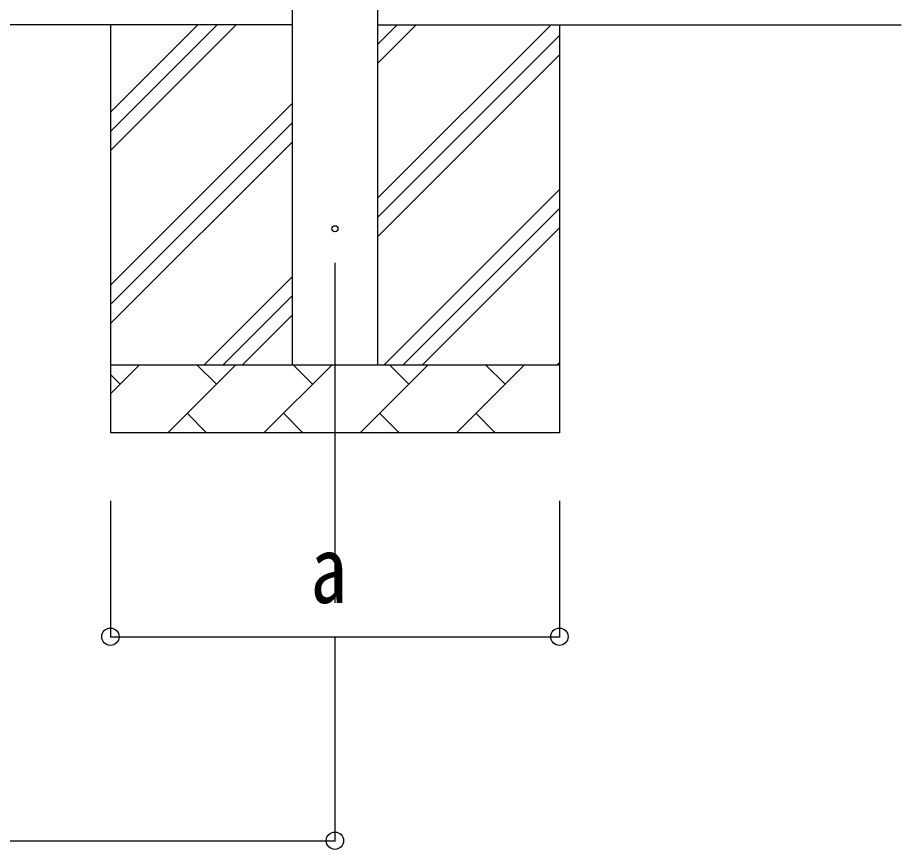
# Model space of a CAD drawing. Units: millimetres, scale not verified. Extents: x -12615 to 12615, y -8910 to 8910.
# Drawn here: x -6880 to -5581, y -5595 to -4372 of the extents above; entities that cross this region are included whole.
import ezdxf
from ezdxf.enums import TextEntityAlignment as Align

# ---------------------------------------------------------------- set-up
doc = ezdxf.new("R2010")
doc.units = ezdxf.units.MM
doc.header["$LTSCALE"] = 40
for name, color, linetype in [('0-3_YKK_12', 2, 'Continuous'), ('0-4_YKK_13', 4, 'Continuous'), ('0-5_YKK_A1', 4, 'Continuous'), ('0-6_YKK_D', 6, 'Continuous')]:
    doc.layers.add(name, color=color, linetype=linetype)
doc.styles.add('ＭＳ ゴシック', font='')
doc.styles.get('ＭＳ ゴシック').set_extended_font_data('MS Gothic')

msp = doc.modelspace()

# ---------------------------------------------------------------- linework, layer by layer
at = {"layer": '0-3_YKK_12'}
msp.add_line((-6413.5, -4732.18), (-6413.5, -5232.18), dxfattribs=at)
at = {"layer": '0-4_YKK_13'}
msp.add_circle((-6413.5, -4682.18), 4.5, dxfattribs=at)
at = {"layer": '0-5_YKK_A1'}
for p, q in [((-6476, -4882.18), (-6476, -2085.18)), ((-6351, -2085.18), (-6351, -4882.18)), ((-6476, -4382.18), (-9824, -4382.18)), ((-6743.5, -4382.18), (-6743.5, -4982.18)), ((-6743.5, -4567.23), (-6558.45, -4382.18)), ((-6743.5, -4538.95), (-6586.74, -4382.18)), ((-6743.5, -4510.67), (-6615.02, -4382.18)), ((-6351, -4637.28), (-6095.9, -4382.18)), ((-6351, -4439.29), (-6293.89, -4382.18)), ((-6351, -4411.01), (-6322.18, -4382.18)), ((-6351, -4382.18), (-5581, -4382.18)), ((-6083.5, -4382.18), (-6083.5, -4982.18)), ((-6351, -4665.57), (-6083.5, -4398.07)), ((-6351, -4693.85), (-6083.5, -4426.35)), ((-6743.5, -4765.22), (-6476, -4497.72)), ((-6743.5, -4793.51), (-6476, -4526.01)), ((-6743.5, -4821.79), (-6476, -4554.29)), ((-6341.35, -4882.18), (-6083.5, -4624.34)), ((-6313.06, -4882.18), (-6083.5, -4652.62)), ((-6284.78, -4882.18), (-6083.5, -4680.91)), ((-6605.9, -4882.18), (-6476, -4752.28)), ((-6577.62, -4882.18), (-6476, -4780.57)), ((-6549.33, -4882.18), (-6476, -4808.85)), ((-6743.5, -4882.18), (-6083.5, -4882.18)), ((-6743.5, -4925.08), (-6700.61, -4882.18)), ((-6659.19, -4982.18), (-6559.19, -4882.18)), ((-6587.74, -4910.74), (-6616.29, -4882.18)), ((-6517.77, -4982.18), (-6417.77, -4882.18)), ((-6446.32, -4910.74), (-6474.87, -4882.18)), ((-6376.35, -4982.18), (-6276.35, -4882.18)), ((-6304.9, -4910.74), (-6333.45, -4882.18)), ((-6234.92, -4982.18), (-6134.92, -4882.18)), ((-6163.48, -4910.74), (-6192.03, -4882.18)), ((-6086.79, -4882.18), (-6083.5, -4878.9)), ((-6729.16, -4910.74), (-6743.5, -4896.4)), ((-6630.63, -4953.63), (-6602.08, -4982.18)), ((-6489.21, -4953.63), (-6460.66, -4982.18)), ((-6347.79, -4953.63), (-6319.24, -4982.18)), ((-6206.37, -4953.63), (-6177.82, -4982.18)), ((-6083.5, -4982.18), (-6743.5, -4982.18))]:
    msp.add_line(p, q, dxfattribs=at)
at = {"layer": '0-6_YKK_D'}
for p, q in [((-6743.5, -5082.18), (-6743.5, -5283.18)), ((-6083.5, -5082.18), (-6083.5, -5283.18)), ((-6743.5, -5282.18), (-6083.5, -5282.18)), ((-6413.5, -5283.18), (-6413.5, -5583.18)), ((-9886.5, -5582.18), (-6413.5, -5582.18))]:
    msp.add_line(p, q, dxfattribs=at)
for centre in [(-6743.5, -5282.18), (-6083.5, -5282.18), (-6413.5, -5582.18)]:
    msp.add_circle(centre, 12.75, dxfattribs=at)

# ---------------------------------------------------------------- texts
at = {"layer": '0-6_YKK_D', "style": 'ＭＳ ゴシック', "width": 0.8}
msp.add_text('a', height=98.97, dxfattribs=at).set_placement((-6449.5, -5262.18), align=Align.BOTTOM_LEFT)

doc.saveas('drawing.dxf')
